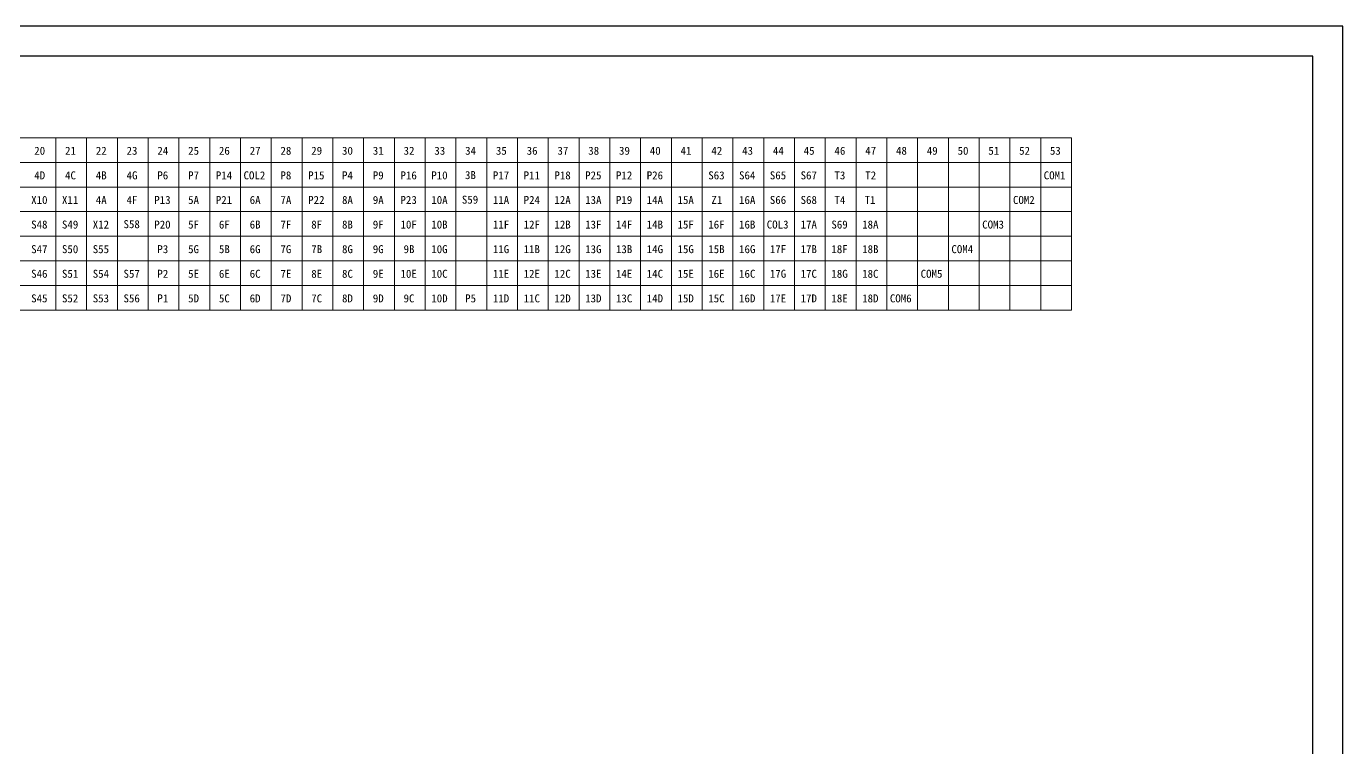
# Model space of a CAD drawing. Header units: millimetres. Extents: x 1653 to 3206, y -200 to 97.
# Drawn here: x 2228.7 to 2355.5, y -117.9 to -48.4 of the extents above; entities that cross this region are included whole.
import ezdxf

# ---------------------------------------------------------------- set-up
doc = ezdxf.new("R2010")
doc.units = ezdxf.units.MM
doc.header["$LTSCALE"] = 3
doc.styles.add('WMF-宋体0', font='SimSun.ttf')

# ---------------------------------------------------------------- blocks, each defined once
blk = doc.blocks.new('T')
for points in [[(0, 0), (297, 0), (297, 210), (0, 210)], [(4, 4), (293, 4), (293, 206), (4, 206)]]:
    blk.add_lwpolyline(points, close=True)

msp = doc.modelspace()

# ---------------------------------------------------------------- linework, layer by layer
at = {"color": 7, "lineweight": 0}
for p, q in [((2169.25, -59.154), (2329.337, -59.154)), ((2231.506, -59.154), (2231.506, -75.756)), ((2234.47, -59.154), (2234.47, -75.756)), ((2237.435, -59.154), (2237.435, -75.756)), ((2240.4, -59.154), (2240.4, -75.756)), ((2243.364, -59.154), (2243.364, -75.756)), ((2246.329, -59.154), (2246.329, -75.756)), ((2249.293, -59.154), (2249.293, -75.756)), ((2252.258, -59.154), (2252.258, -75.756)), ((2255.222, -59.154), (2255.222, -75.756)), ((2258.187, -59.154), (2258.187, -75.756)), ((2261.151, -59.154), (2261.151, -75.756)), ((2264.116, -59.154), (2264.116, -75.756)), ((2267.081, -59.154), (2267.081, -75.756)), ((2270.045, -59.154), (2270.045, -75.756)), ((2273.01, -59.154), (2273.01, -75.756)), ((2275.974, -59.154), (2275.974, -75.756)), ((2278.939, -59.154), (2278.939, -75.756)), ((2281.903, -59.154), (2281.903, -75.756)), ((2284.868, -59.154), (2284.868, -75.756)), ((2287.833, -59.154), (2287.833, -75.756)), ((2290.797, -59.154), (2290.797, -75.756)), ((2293.762, -59.154), (2293.762, -75.756)), ((2296.726, -59.154), (2296.726, -75.756)), ((2299.691, -59.154), (2299.691, -75.756)), ((2302.655, -59.154), (2302.655, -75.756)), ((2305.62, -59.154), (2305.62, -75.756)), ((2308.585, -59.154), (2308.585, -75.756)), ((2311.549, -59.154), (2311.549, -75.756)), ((2314.514, -59.154), (2314.514, -75.756)), ((2317.478, -59.154), (2317.478, -75.756)), ((2320.443, -59.154), (2320.443, -75.756)), ((2323.407, -59.154), (2323.407, -75.756)), ((2326.372, -59.154), (2326.372, -75.756)), ((2169.25, -61.526), (2329.337, -61.526)), ((2169.25, -63.897), (2329.337, -63.897)), ((2169.25, -66.269), (2329.337, -66.269)), ((2169.25, -68.641), (2329.337, -68.641)), ((2169.25, -71.012), (2329.337, -71.012)), ((2169.25, -73.384), (2329.337, -73.384)), ((2169.25, -75.756), (2329.337, -75.756))]:
    msp.add_line(p, q, dxfattribs=at)
msp.add_lwpolyline([(2329.337, -59.154), (2329.337, -75.756)], dxfattribs=at)

# ---------------------------------------------------------------- block references
at = {"xscale": 0.7200000000000001, "yscale": 0.7200000000000001, "zscale": 0.7200000000000001}
msp.add_blockref('T', (2141.622, -199.603), dxfattribs=at)

# ---------------------------------------------------------------- texts
at = {"color": 7, "lineweight": 0, "style": 'WMF-宋体0'}
for s, p in [('20', (2229.431, -60.784)), ('21', (2232.395, -60.784)), ('22', (2235.36, -60.784)), ('23', (2238.324, -60.784)), ('24', (2241.289, -60.784)), ('25', (2244.253, -60.784)), ('26', (2247.218, -60.784)), ('27', (2250.183, -60.784)), ('28', (2253.147, -60.784)), ('29', (2256.112, -60.784)), ('30', (2259.076, -60.784)), ('31', (2262.041, -60.784)), ('32', (2265.005, -60.784)), ('33', (2267.97, -60.784)), ('34', (2270.935, -60.784)), ('35', (2273.899, -60.784)), ('36', (2276.864, -60.784)), ('37', (2279.828, -60.784)), ('38', (2282.793, -60.784)), ('39', (2285.757, -60.784)), ('40', (2288.722, -60.784)), ('41', (2291.687, -60.784)), ('42', (2294.651, -60.784)), ('43', (2297.616, -60.784)), ('44', (2300.58, -60.784)), ('45', (2303.545, -60.784)), ('46', (2306.509, -60.784)), ('47', (2309.474, -60.784)), ('48', (2312.438, -60.784)), ('49', (2315.403, -60.784)), ('50', (2318.368, -60.784)), ('51', (2321.332, -60.784)), ('52', (2324.297, -60.784)), ('53', (2327.261, -60.784)), ('4D', (2229.431, -63.156)), ('4C', (2232.395, -63.156)), ('4B', (2235.36, -63.156)), ('4G', (2238.324, -63.156)), ('P6', (2241.289, -63.156)), ('P7', (2244.253, -63.156)), ('P14', (2246.922, -63.156)), ('COL2', (2249.59, -63.156)), ('P8', (2253.147, -63.156)), ('P15', (2255.815, -63.156)), ('P4', (2259.076, -63.156)), ('P9', (2262.041, -63.156)), ('P16', (2264.709, -63.156)), ('P10', (2267.674, -63.156)), ('3B', (2270.922, -63.13)), ('P17', (2273.603, -63.156)), ('P11', (2276.567, -63.156)), ('P18', (2279.532, -63.156)), ('P25', (2282.496, -63.156)), ('P12', (2285.461, -63.156)), ('P26', (2288.425, -63.156)), ('S63', (2294.355, -63.156)), ('S64', (2297.319, -63.156)), ('S65', (2300.284, -63.156)), ('S67', (2303.248, -63.156)), ('T3', (2306.509, -63.156)), ('T2', (2309.474, -63.156)), ('COM1', (2326.668, -63.156)), ('X10', (2229.134, -65.528)), ('X11', (2232.099, -65.528)), ('4A', (2235.36, -65.528)), ('4F', (2238.324, -65.528)), ('P13', (2240.992, -65.528)), ('5A', (2244.253, -65.528)), ('P21', (2246.922, -65.528)), ('6A', (2250.183, -65.528)), ('7A', (2253.147, -65.528)), ('P22', (2255.815, -65.528)), ('8A', (2259.076, -65.528)), ('9A', (2262.041, -65.528)), ('P23', (2264.709, -65.528)), ('10A', (2267.674, -65.528)), ('S59', (2270.621, -65.5)), ('11A', (2273.603, -65.528)), ('P24', (2276.567, -65.528)), ('12A', (2279.532, -65.528)), ('13A', (2282.496, -65.528)), ('P19', (2285.461, -65.528)), ('14A', (2288.425, -65.528)), ('15A', (2291.39, -65.528)), ('Z1', (2294.651, -65.528)), ('16A', (2297.319, -65.528)), ('S66', (2300.284, -65.528)), ('S68', (2303.248, -65.528)), ('T4', (2306.509, -65.528)), ('COM2', (2323.704, -65.528)), ('S48', (2229.134, -67.899)), ('S49', (2232.099, -67.899)), ('X12', (2235.063, -67.899)), ('S58', (2238.028, -67.861)), ('P20', (2240.992, -67.899)), ('5F', (2244.253, -67.899)), ('6F', (2247.218, -67.899)), ('6B', (2250.183, -67.899)), ('7F', (2253.147, -67.899)), ('8F', (2256.112, -67.899)), ('8B', (2259.076, -67.899)), ('9F', (2262.041, -67.899)), ('10F', (2264.709, -67.899)), ('10B', (2267.674, -67.899)), ('11F', (2273.603, -67.899)), ('12F', (2276.567, -67.899)), ('12B', (2279.532, -67.899)), ('13F', (2282.496, -67.899)), ('14F', (2285.461, -67.899)), ('14B', (2288.425, -67.899)), ('15F', (2291.39, -67.899)), ('16F', (2294.355, -67.899)), ('16B', (2297.319, -67.899)), ('COL3', (2299.987, -67.899)), ('17A', (2303.248, -67.899)), ('S69', (2306.213, -67.899)), ('18A', (2309.177, -67.899)), ('COM3', (2320.739, -67.899)), ('S47', (2229.134, -70.271)), ('S50', (2232.099, -70.271)), ('S55', (2235.063, -70.271)), ('P3', (2241.289, -70.271)), ('5G', (2244.253, -70.271)), ('5B', (2247.218, -70.271)), ('6G', (2250.183, -70.271)), ('7G', (2253.147, -70.271)), ('7B', (2256.112, -70.271)), ('8G', (2259.076, -70.271)), ('9G', (2262.041, -70.271)), ('9B', (2265.005, -70.271)), ('10G', (2267.674, -70.271)), ('11G', (2273.603, -70.271)), ('11B', (2276.567, -70.271)), ('12G', (2279.532, -70.271)), ('13G', (2282.496, -70.271)), ('13B', (2285.461, -70.271)), ('14G', (2288.425, -70.271)), ('15G', (2291.39, -70.271)), ('15B', (2294.355, -70.271)), ('16G', (2297.319, -70.271)), ('17F', (2300.284, -70.271)), ('17B', (2303.248, -70.271)), ('18F', (2306.213, -70.271)), ('18B', (2309.177, -70.271)), ('COM4', (2317.775, -70.271)), ('S46', (2229.134, -72.643)), ('S51', (2232.099, -72.643)), ('S54', (2235.063, -72.643)), ('S57', (2238.028, -72.643)), ('P2', (2241.289, -72.643)), ('5E', (2244.253, -72.643)), ('6E', (2247.218, -72.643)), ('6C', (2250.183, -72.643)), ('7E', (2253.147, -72.643)), ('8E', (2256.112, -72.643)), ('8C', (2259.076, -72.643)), ('9E', (2262.041, -72.643)), ('10E', (2264.709, -72.643)), ('10C', (2267.674, -72.643)), ('11E', (2273.603, -72.643)), ('12E', (2276.567, -72.643)), ('12C', (2279.532, -72.643)), ('13E', (2282.496, -72.643)), ('14E', (2285.461, -72.643)), ('14C', (2288.425, -72.643)), ('15E', (2291.39, -72.643)), ('16E', (2294.355, -72.643)), ('16C', (2297.319, -72.643)), ('17G', (2300.284, -72.643)), ('17C', (2303.248, -72.643)), ('18G', (2306.213, -72.643)), ('18C', (2309.177, -72.643)), ('COM5', (2314.81, -72.643)), ('S45', (2229.134, -75.014)), ('S52', (2232.099, -75.014)), ('S53', (2235.063, -75.014)), ('S56', (2238.028, -75.014)), ('P1', (2241.289, -75.014)), ('5D', (2244.253, -75.014)), ('5C', (2247.218, -75.014)), ('6D', (2250.183, -75.014)), ('7D', (2253.147, -75.014)), ('7C', (2256.112, -75.014)), ('8D', (2259.076, -75.014)), ('9D', (2262.041, -75.014)), ('9C', (2265.005, -75.014)), ('10D', (2267.674, -75.014)), ('P5', (2270.935, -75.014)), ('11D', (2273.603, -75.014)), ('11C', (2276.567, -75.014)), ('12D', (2279.532, -75.014)), ('13D', (2282.496, -75.014)), ('13C', (2285.461, -75.014)), ('14D', (2288.425, -75.014)), ('15D', (2291.39, -75.014)), ('15C', (2294.355, -75.014)), ('16D', (2297.319, -75.014)), ('17E', (2300.284, -75.014)), ('17D', (2303.248, -75.014)), ('18E', (2306.213, -75.014)), ('18D', (2309.177, -75.014)), ('COM6', (2311.846, -75.014))]:
    msp.add_text(s, height=0.7708, dxfattribs=at).set_placement(p)
at = {"color": 1, "lineweight": 0, "style": 'WMF-宋体0'}
msp.add_text('T1', height=0.7708, dxfattribs=at).set_placement((2309.414, -65.528))

doc.saveas('drawing.dxf')
